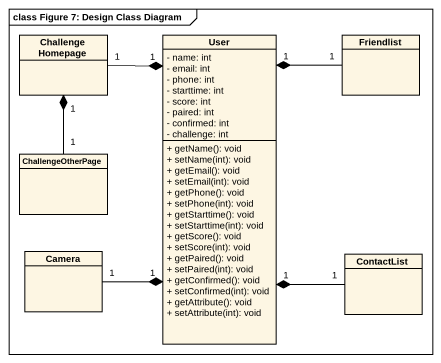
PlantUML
@startuml
mainframe class Figure 7: Design Class Diagram
hide circle
hide empty members
skinparam classAttributeIconSize 0
class "Challenge Homepage" as Challenge_Homepage
class User {
  - name: int
  - email: int
  - phone: int
  - starttime: int
  - score: int
  - paired: int
  - confirmed: int
  - challenge: int
  + getName(): void
  + setName(int): void
  + getEmail(): void
  + setEmail(int): void
  + getPhone(): void
  + setPhone(int): void
  + getStarttime(): void
  + setStarttime(int): void
  + getScore(): void
  + setScore(int): void
  + getPaired(): void
  + setPaired(int): void
  + getConfirmed(): void
  + setConfirmed(int): void
  + getAttribute(): void
  + setAttribute(int): void
}
class Friendlist
class ChallengeOtherPage
class Camera
class ContactList
Challenge_Homepage "1" --* "1" User
Friendlist "1" --* "1" User
ChallengeOtherPage "1" -up-* "1" Challenge_Homepage
Camera "1" -right-* "1" User
ContactList "1" -left-* "1" User
@enduml
